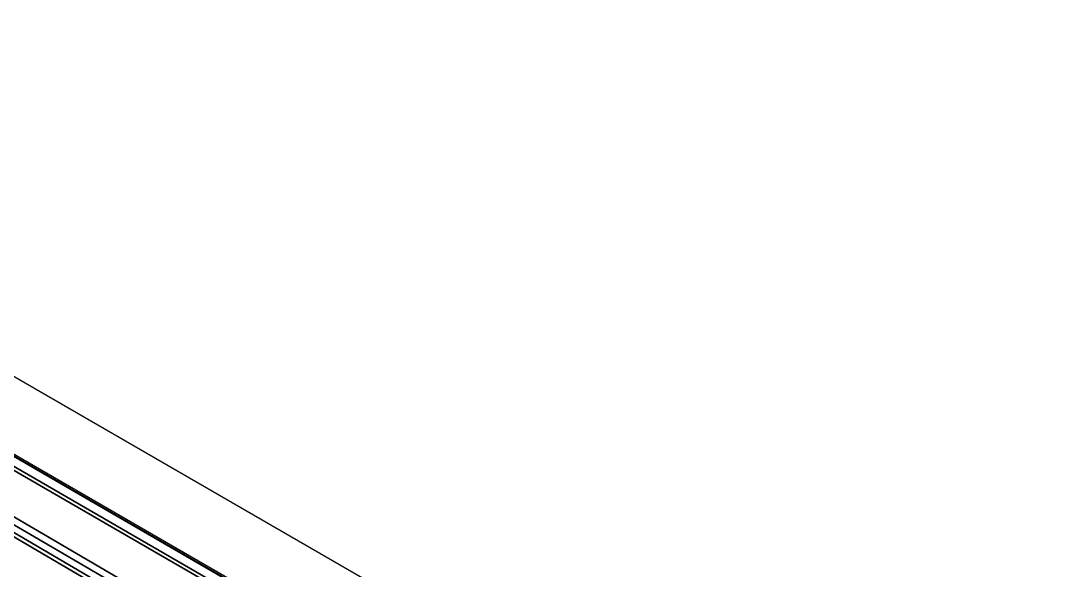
# Model space of a CAD drawing. Header units: millimetres. Extents: x 68 to 2000, y 100 to 2870.
# Drawn here: x 1339.2 to 1445.8, y 948 to 1004.8 of the extents above; entities that cross this region are included whole.
import ezdxf

# ---------------------------------------------------------------- set-up
doc = ezdxf.new("R2010")
doc.units = ezdxf.units.MM
doc.header["$LTSCALE"] = 10
doc.layers.add('_Sichtbarkanten', color=7, linetype='Continuous', lineweight=25)
doc.layers.add('Sichtbar schmal (ISO)', color=7, linetype='Continuous', lineweight=35)

msp = doc.modelspace()

# ---------------------------------------------------------------- linework, layer by layer
at = {"layer": '_Sichtbarkanten'}
for p, q in [((1274.8, 1004.8), (1593, 821.09)), ((1286.11, 990.05), (1567.55, 827.56)), ((1286.57, 989.96), (1567.29, 827.89))]:
    msp.add_line(p, q, dxfattribs=at)
at = {"layer": 'Sichtbar schmal (ISO)'}
for p, q in [((1567.42, 827.55), (1285.99, 990.04)), ((1566.35, 826.74), (1284.93, 989.22)), ((1285.1, 989.52), (1566.53, 827.04)), ((1391.05, 922.83), (1284.93, 984.75)), ((1390.69, 922.22), (1284.57, 984.14)), ((1378.65, 928.43), (1302.41, 972.9)), ((1378.25, 928.22), (1302.01, 972.7))]:
    msp.add_line(p, q, dxfattribs=at)

doc.saveas('drawing.dxf')
